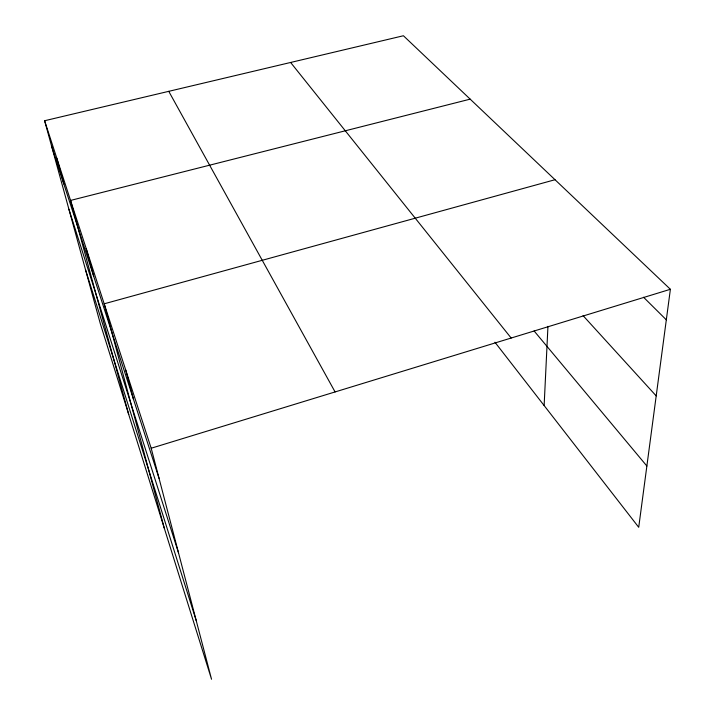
<?xml version="1.0" encoding="UTF-8"?>
<svg xmlns="http://www.w3.org/2000/svg" width="715" height="715" viewBox="0 0 715 715"><rect width="100%" height="100%" fill="white"/><g stroke="black" fill="none" stroke-linecap="round" stroke-linejoin="round"><path stroke-width="1.07" d="M544.133 405.548L547.949 326.335M44.616 120.737L151.187 448.233L211.542 679.25L100.288 323.564L44.616 120.737L403.421 35.75L670.384 289.289L638.718 527.295L494.941 342.226M151.187 448.233L670.384 289.289M555.019 179.724L104.184 303.804L164.271 528.117M470.175 99.144L70.544 200.432L128.727 414.486M643.545 297.243L666.326 319.837M583.074 315.628L656.2 395.896M534.123 330.982L646.869 466.019M290.621 62.473L511.162 338.034M168.758 91.332L335.085 391.936M51.471 145.726L159.061 478.371M68.908 209.254L178.5 552.784M85.451 269.519L196.223 620.611M56.789 158.167L63.858 184.023M86.202 248.543L93.674 276.205M125.742 370.039L133.535 399.444"/></g></svg>
